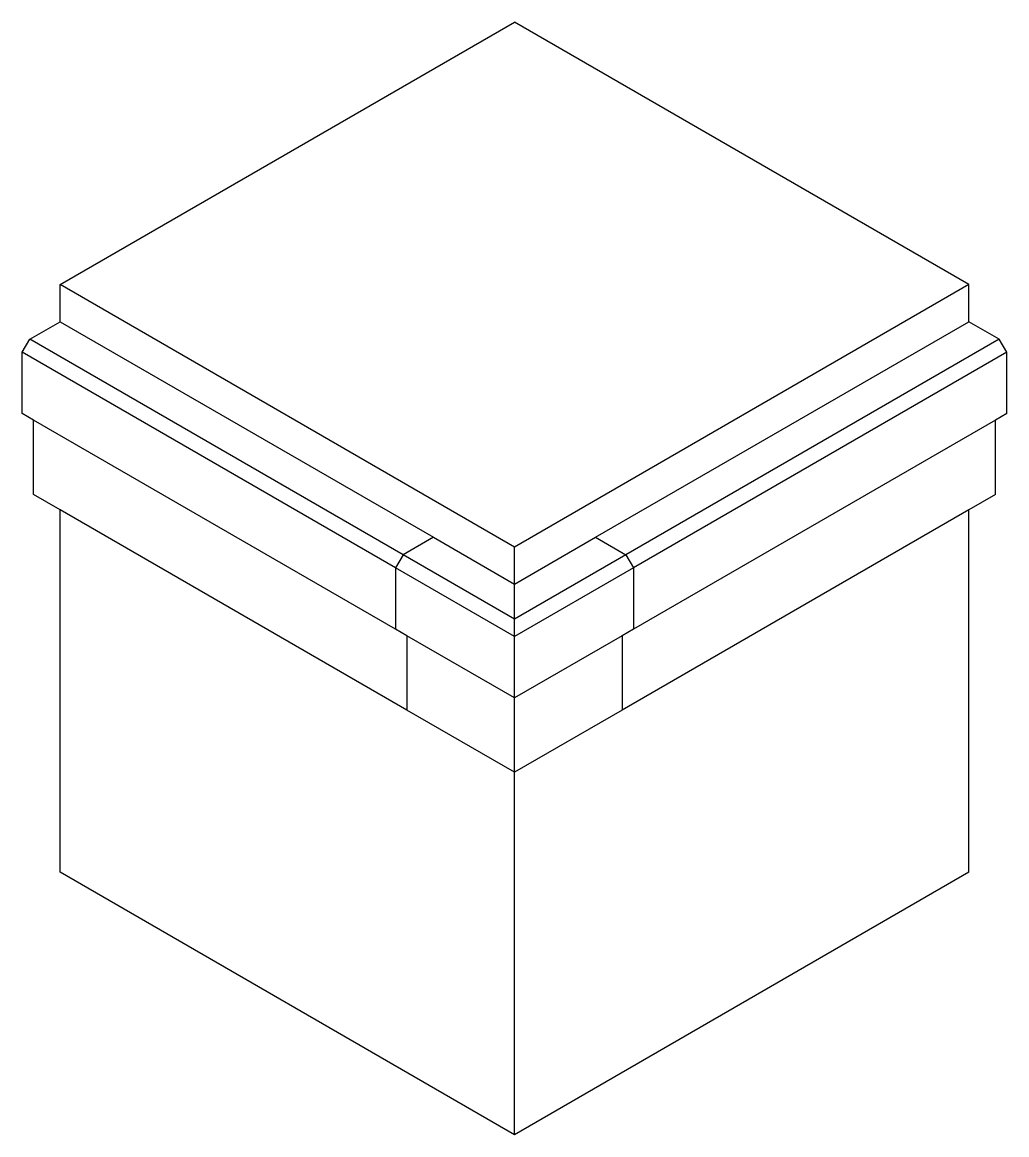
# Model space of a CAD drawing. Header units: millimetres. Extents: x -511 to 409, y -512 to 526.
import ezdxf

# ---------------------------------------------------------------- set-up
doc = ezdxf.new("R2010")
doc.units = ezdxf.units.MM

msp = doc.modelspace()

# ---------------------------------------------------------------- linework, layer by layer
for p, q in [((-475.3, 281.5), (-51.1, 526.4)), ((373.2, 281.5), (-51.1, 526.4)), ((-51.1, 36.5), (-475.3, 281.5)), ((-475.3, 246.8), (-475.3, 281.5)), ((373.2, 281.5), (-51.1, 36.5)), ((373.2, 246.8), (373.2, 281.5)), ((-503.6, 230.5), (-475.3, 246.8)), ((-475.3, 246.8), (-126.7, 45.6)), ((24.6, 45.6), (373.2, 246.8)), ((401.5, 230.5), (373.2, 246.8)), ((-510.7, 218.3), (-503.6, 230.5)), ((-155, 29.2), (-503.6, 230.5)), ((401.5, 230.5), (52.9, 29.2)), ((408.5, 218.3), (401.5, 230.5)), ((-162.1, 17), (-510.7, 218.3)), ((-510.7, 161.1), (-510.7, 218.3)), ((408.5, 218.3), (59.9, 17)), ((408.5, 161.1), (408.5, 218.3)), ((-500.1, 155), (-510.7, 161.1)), ((408.5, 161.1), (397.9, 155)), ((-500.1, 85.6), (-500.1, 155)), ((-162.1, -40.2), (-500.1, 155)), ((397.9, 155), (59.9, -40.2)), ((397.9, 85.6), (397.9, 155)), ((-475.3, 71.3), (-500.1, 85.6)), ((397.9, 85.6), (373.2, 71.3)), ((-475.3, -267.1), (-475.3, 71.3)), ((-151.5, -115.7), (-475.3, 71.3)), ((373.2, 71.3), (49.3, -115.7)), ((373.2, -267.1), (373.2, 71.3)), ((-126.7, 45.6), (-155, 29.2)), ((-126.7, 45.6), (-51.1, 1.9)), ((-51.1, 1.9), (24.6, 45.6)), ((24.6, 45.6), (52.9, 29.2)), ((-51.1, 1.9), (-51.1, 36.5)), ((-155, 29.2), (-162.1, 17)), ((-51.1, -30.8), (-155, 29.2)), ((52.9, 29.2), (-51.1, -30.8)), ((52.9, 29.2), (59.9, 17)), ((-51.1, -47.1), (-162.1, 17)), ((-162.1, 17), (-162.1, -40.2)), ((59.9, 17), (-51.1, -47.1)), ((59.9, 17), (59.9, -40.2)), ((-51.1, -30.8), (-51.1, 1.9)), ((-51.1, -47.1), (-51.1, -30.8)), ((-151.5, -46.3), (-162.1, -40.2)), ((59.9, -40.2), (49.3, -46.3)), ((-151.5, -46.3), (-151.5, -115.7)), ((-51.1, -104.3), (-151.5, -46.3)), ((49.3, -46.3), (-51.1, -104.3)), ((-51.1, -104.3), (-51.1, -47.1)), ((49.3, -46.3), (49.3, -115.7)), ((-51.1, -173.7), (-51.1, -104.3)), ((-51.1, -173.7), (-151.5, -115.7)), ((49.3, -115.7), (-51.1, -173.7)), ((-51.1, -512.1), (-51.1, -173.7)), ((-51.1, -512.1), (-475.3, -267.1)), ((373.2, -267.1), (-51.1, -512.1))]:
    msp.add_line(p, q)

doc.saveas('drawing.dxf')
